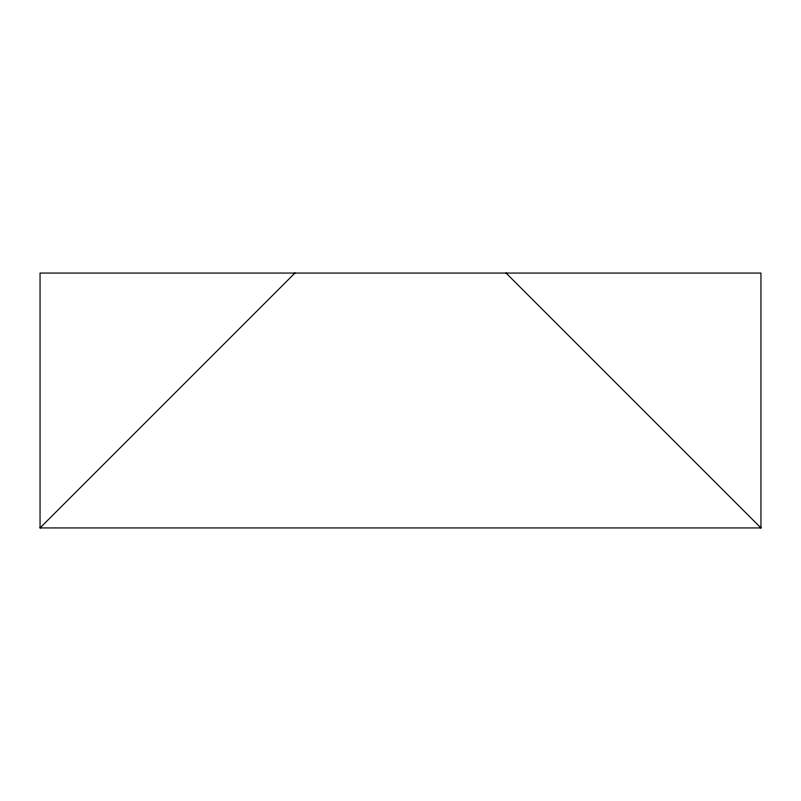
<?xml version="1.0" encoding="UTF-8"?>
<svg xmlns="http://www.w3.org/2000/svg" width="801" height="801" viewBox="0 0 801 801"><rect width="100%" height="100%" fill="white"/><g stroke="black" fill="none" stroke-linecap="round" stroke-linejoin="round"><path stroke-width="1.2" d="M40.05 527.939L760.95 527.939L760.95 273.061L40.05 273.061L40.05 527.939L294.928 273.061M506.072 273.061L760.95 527.939"/></g></svg>
